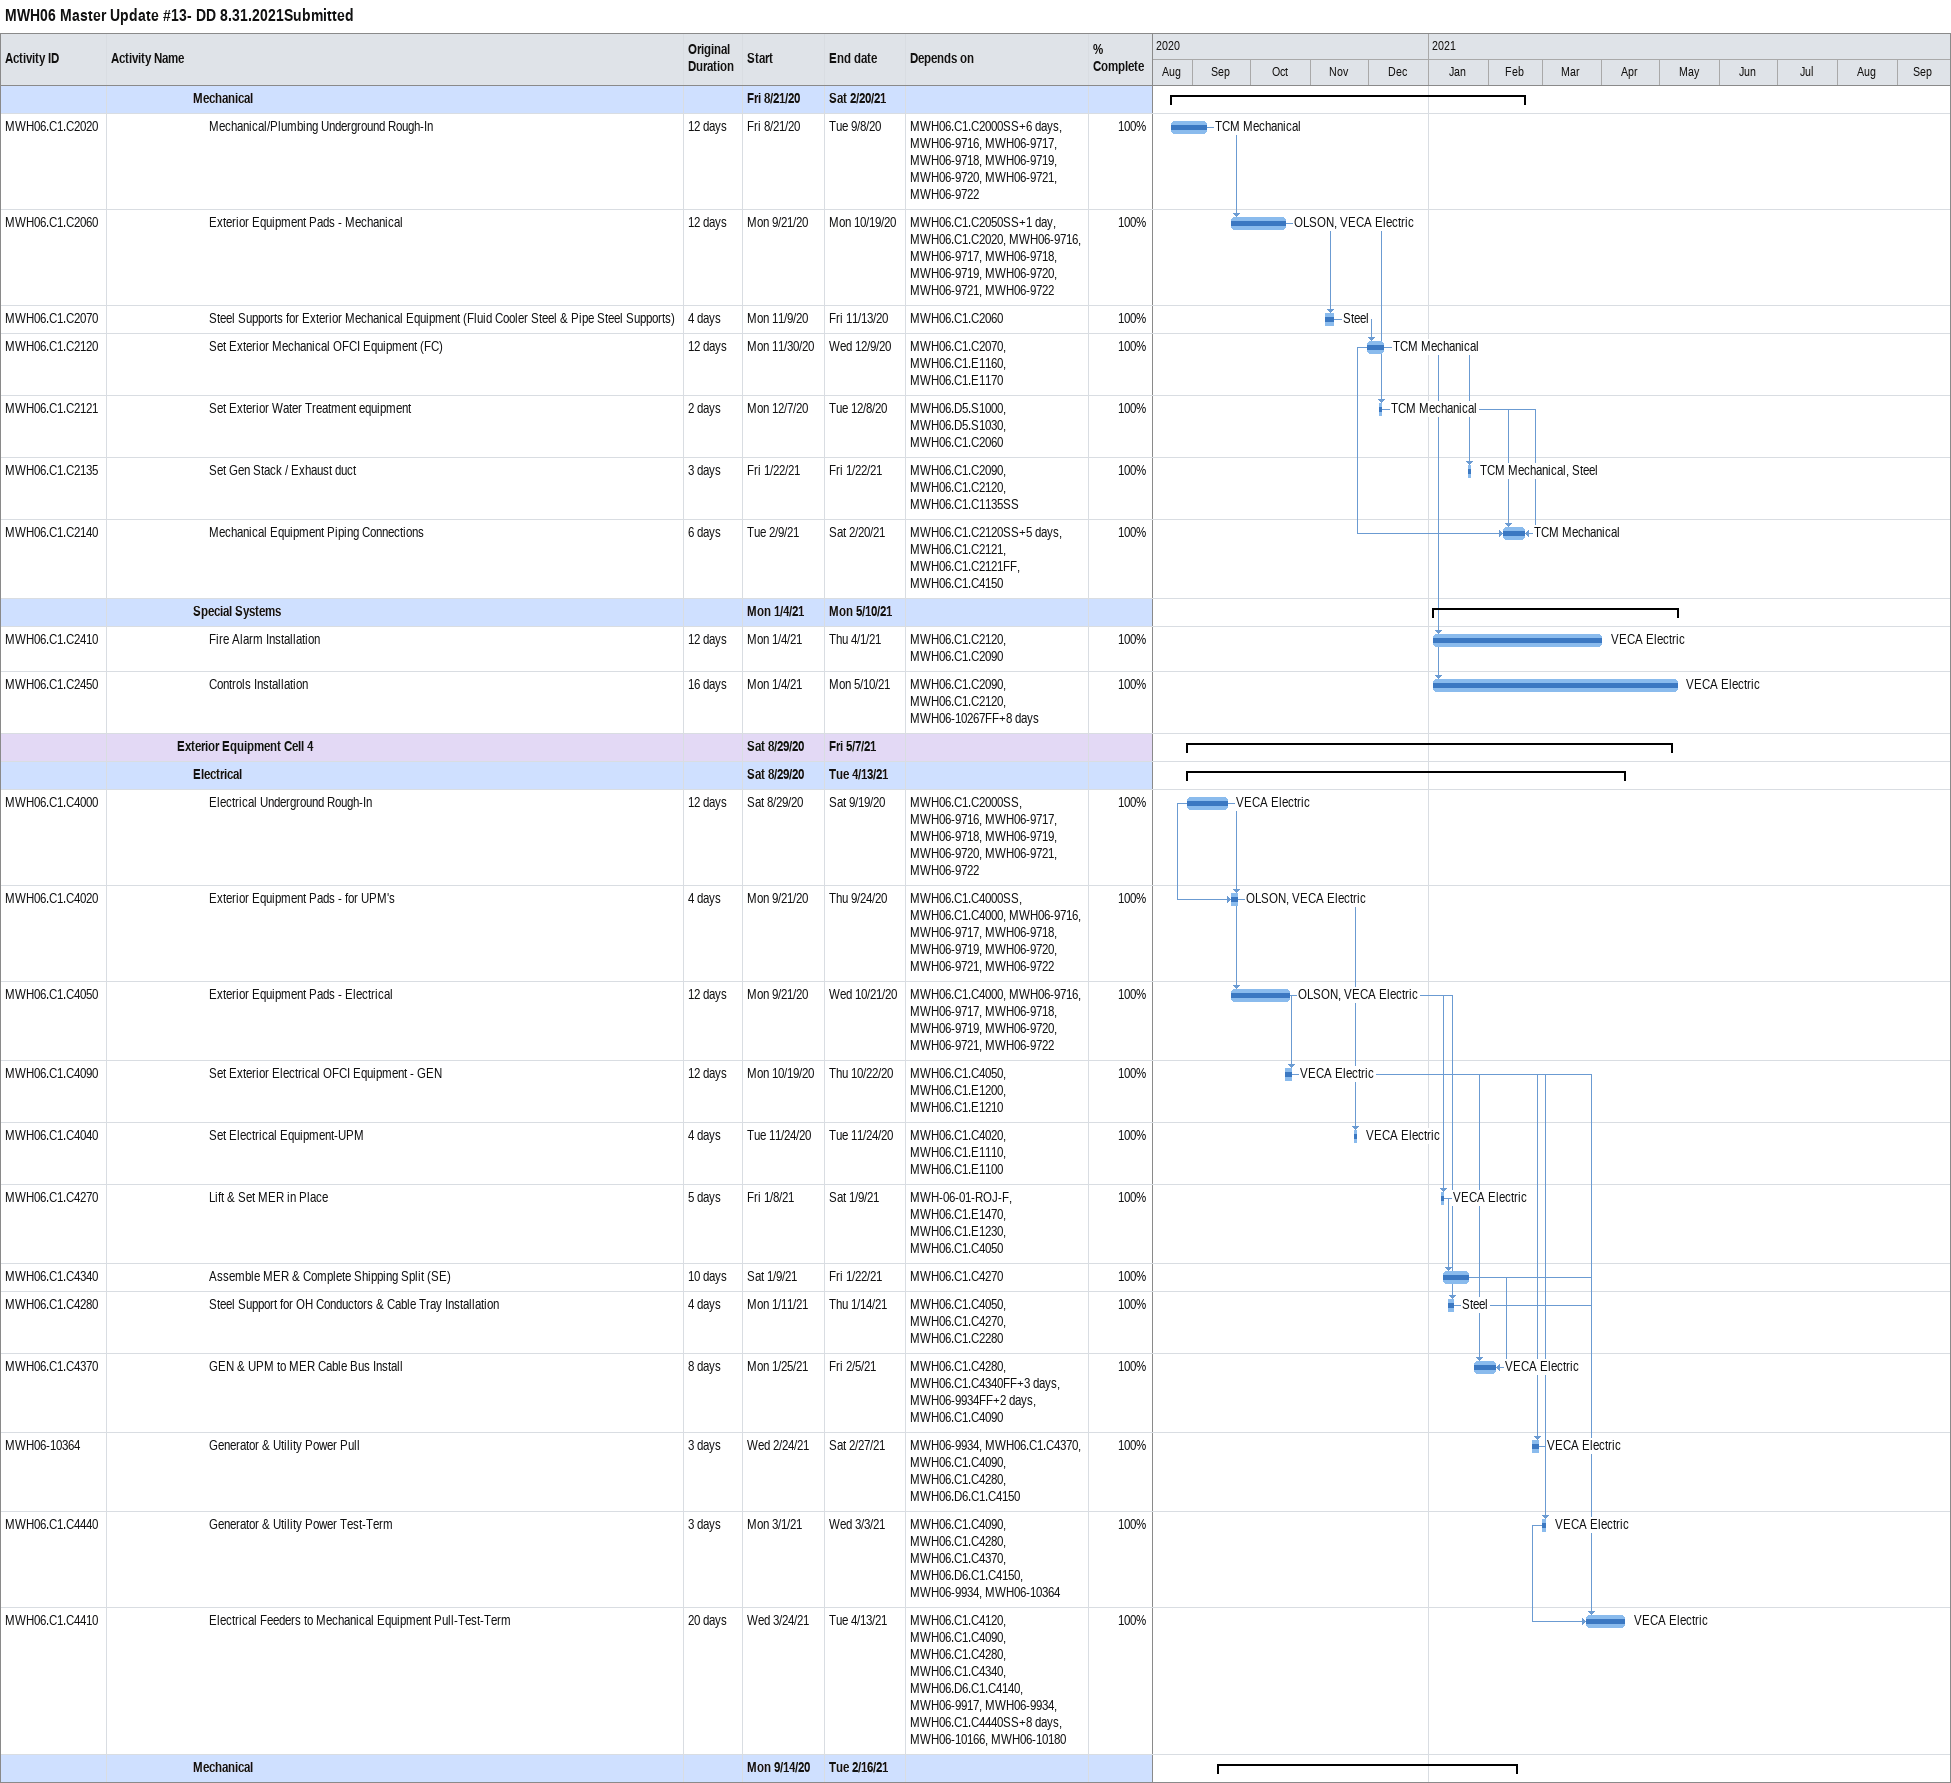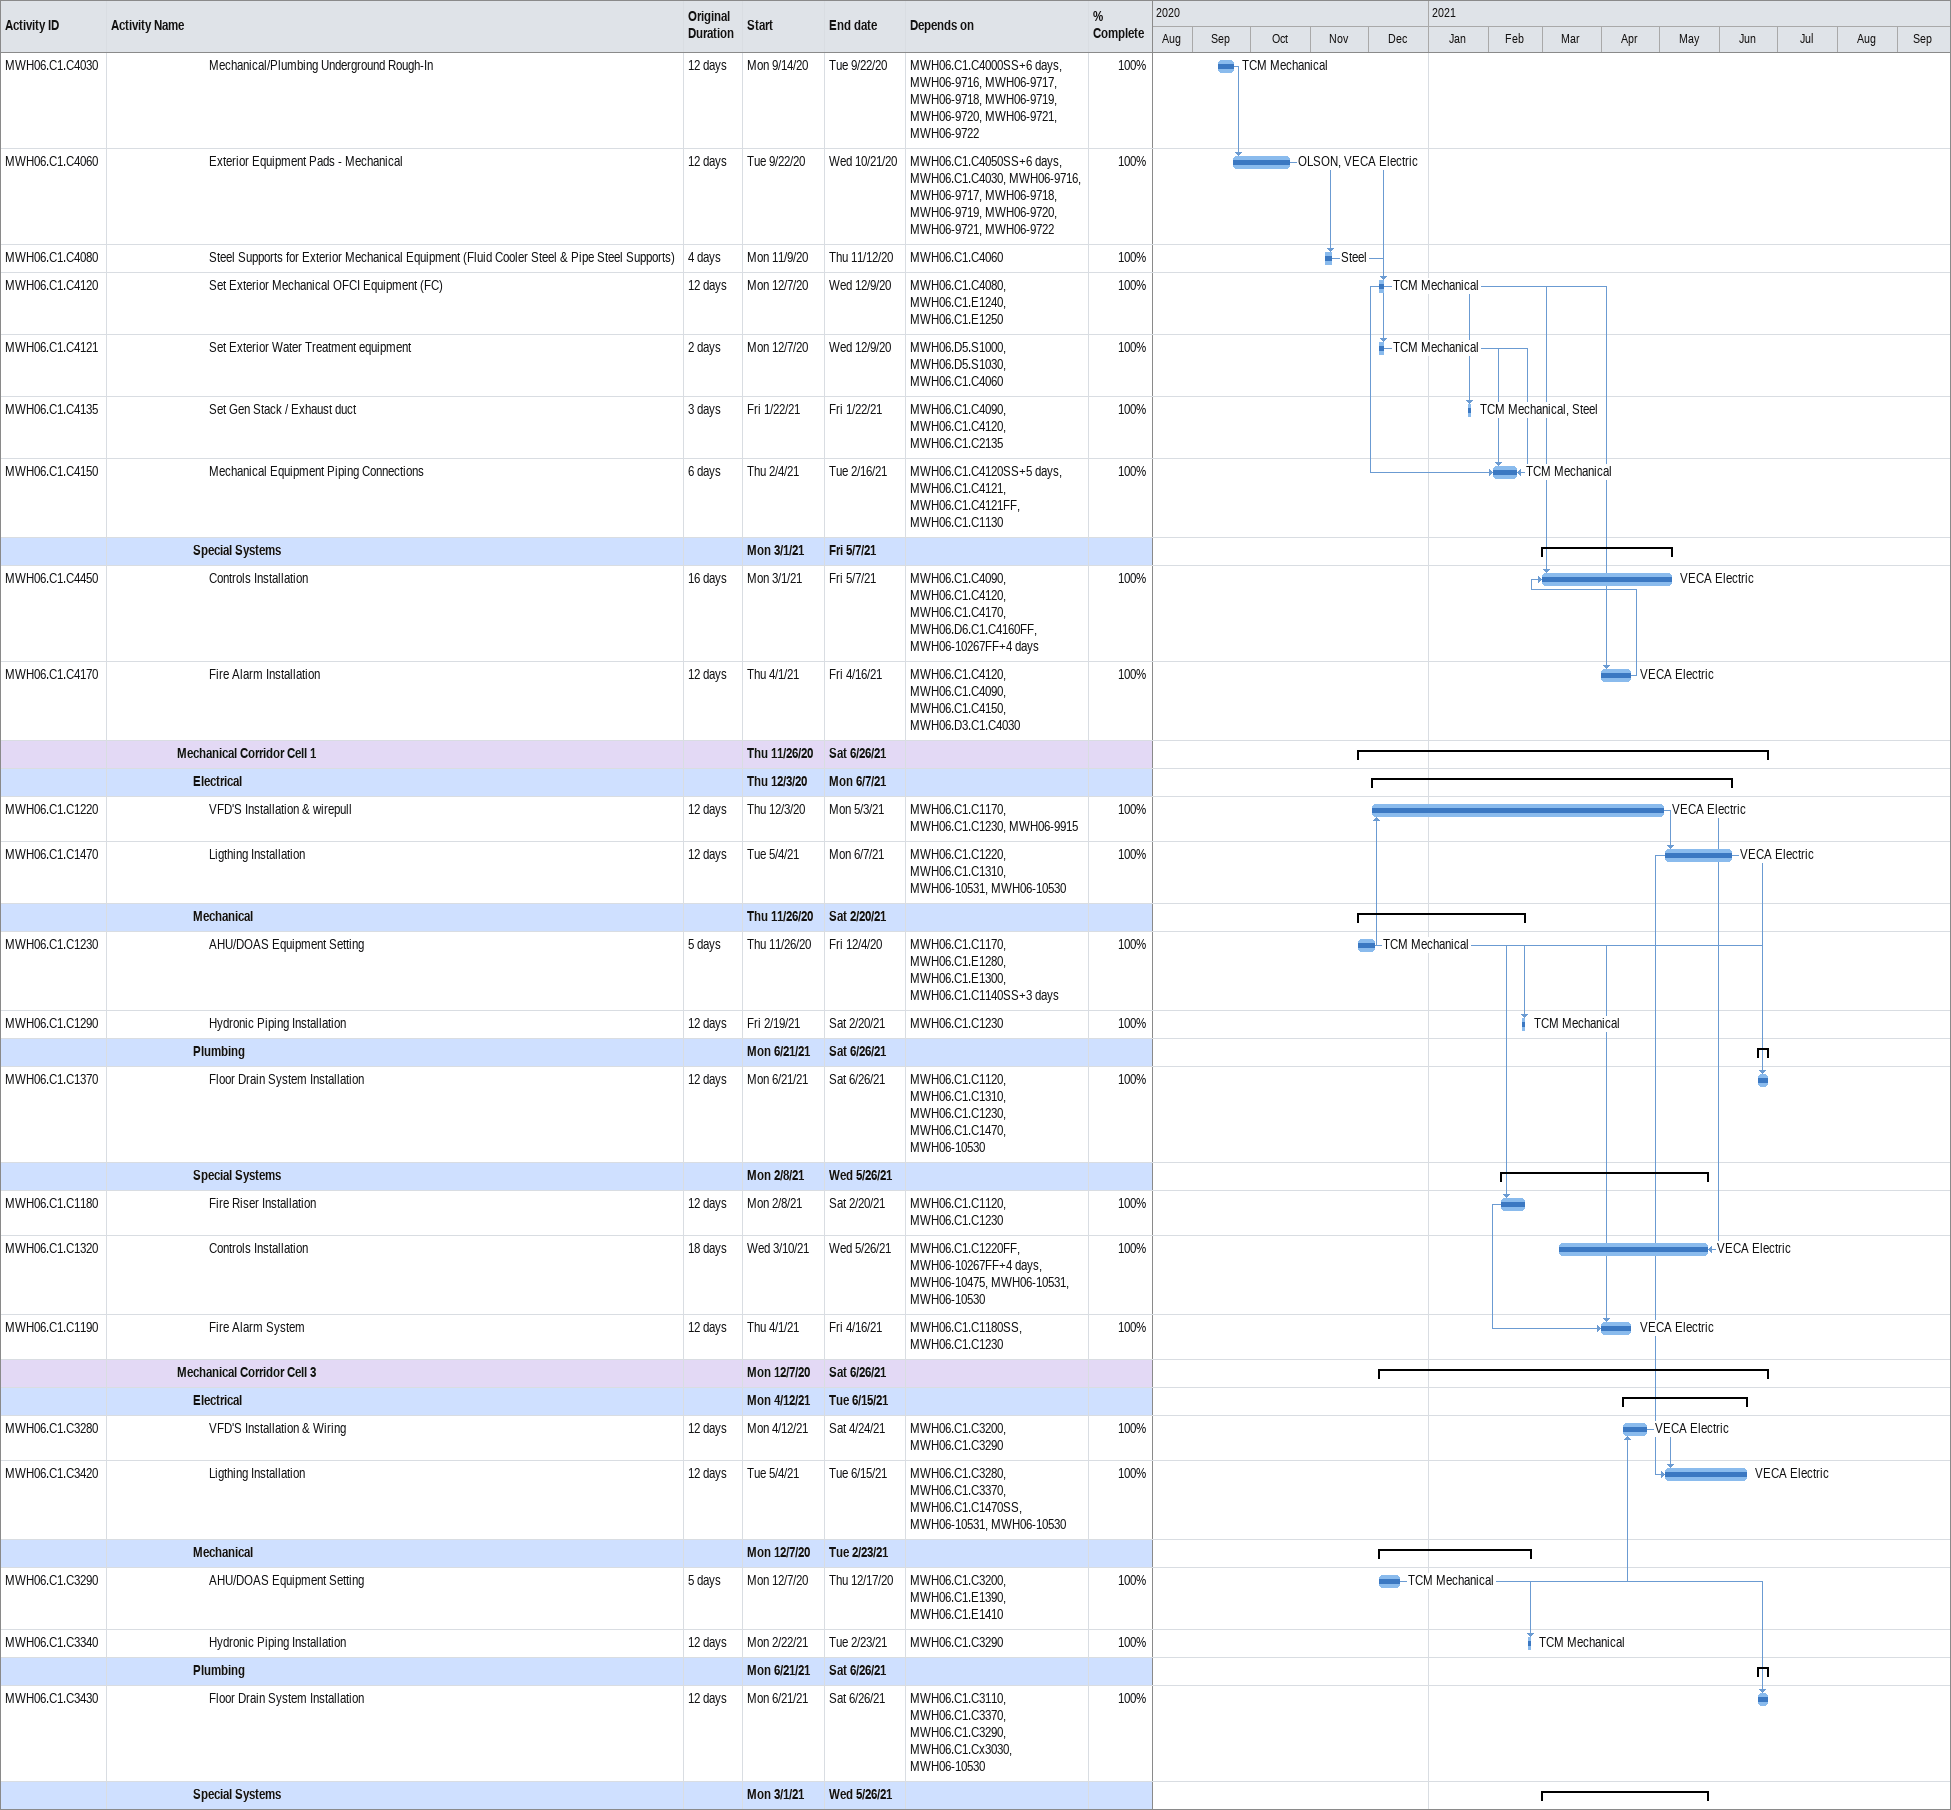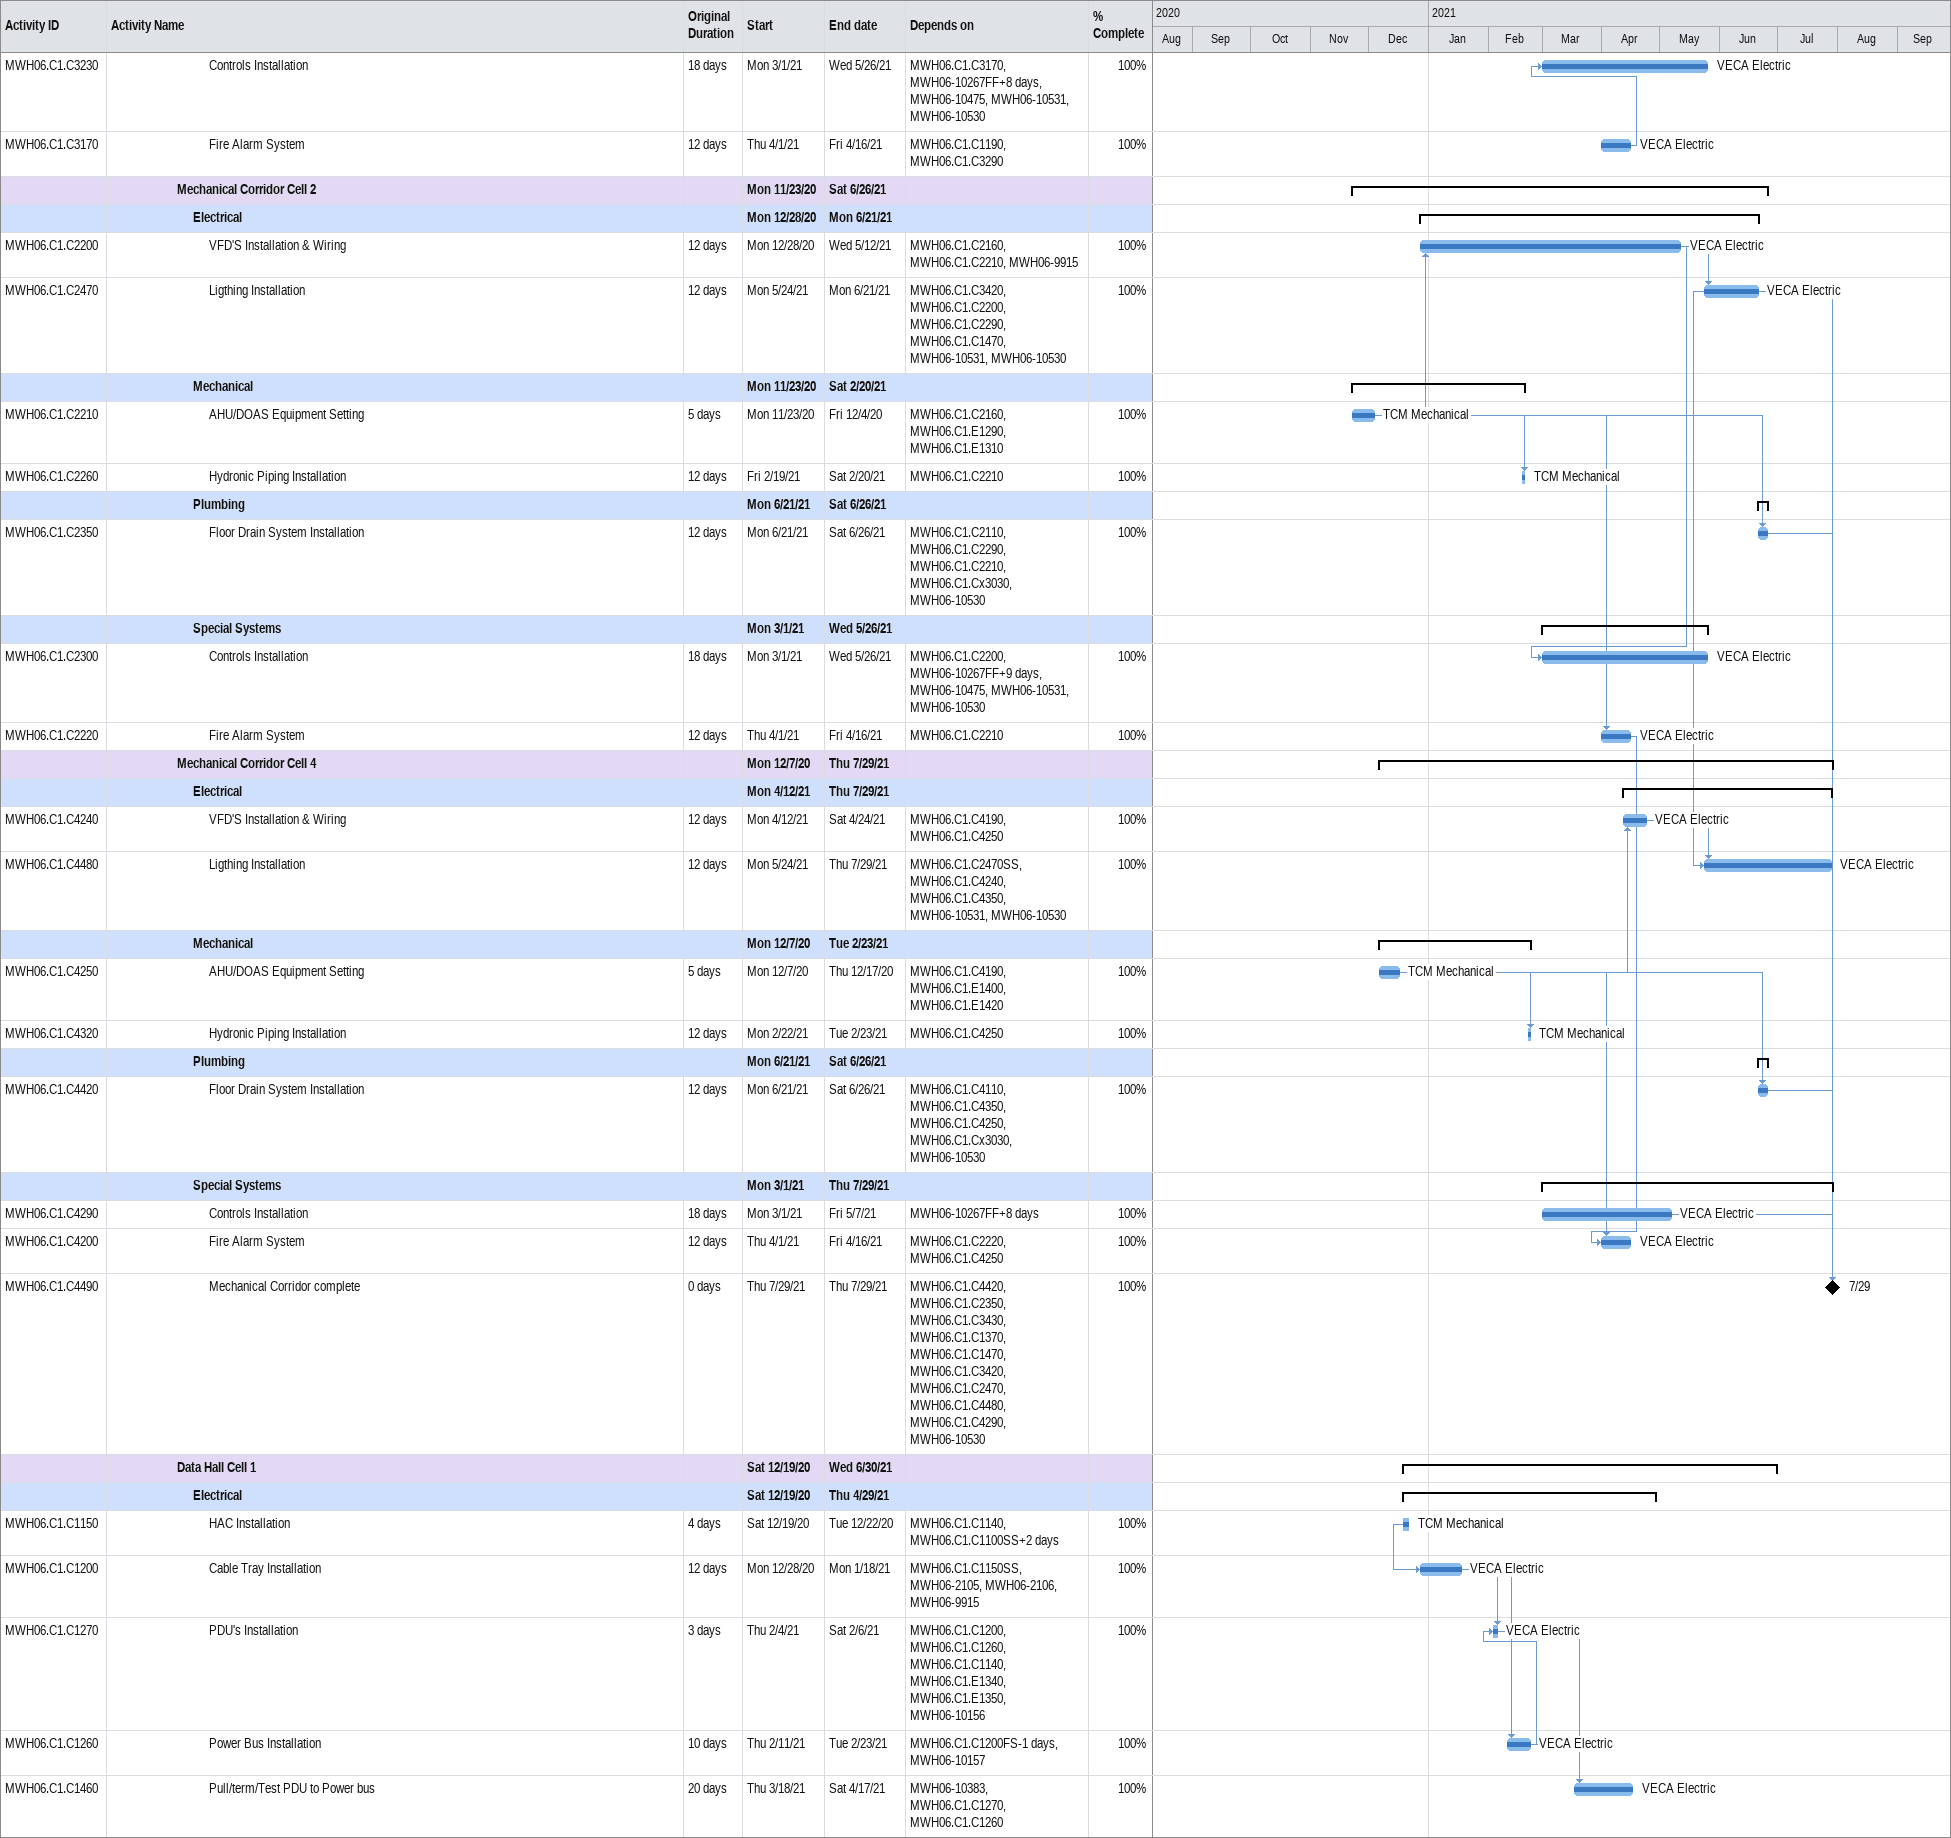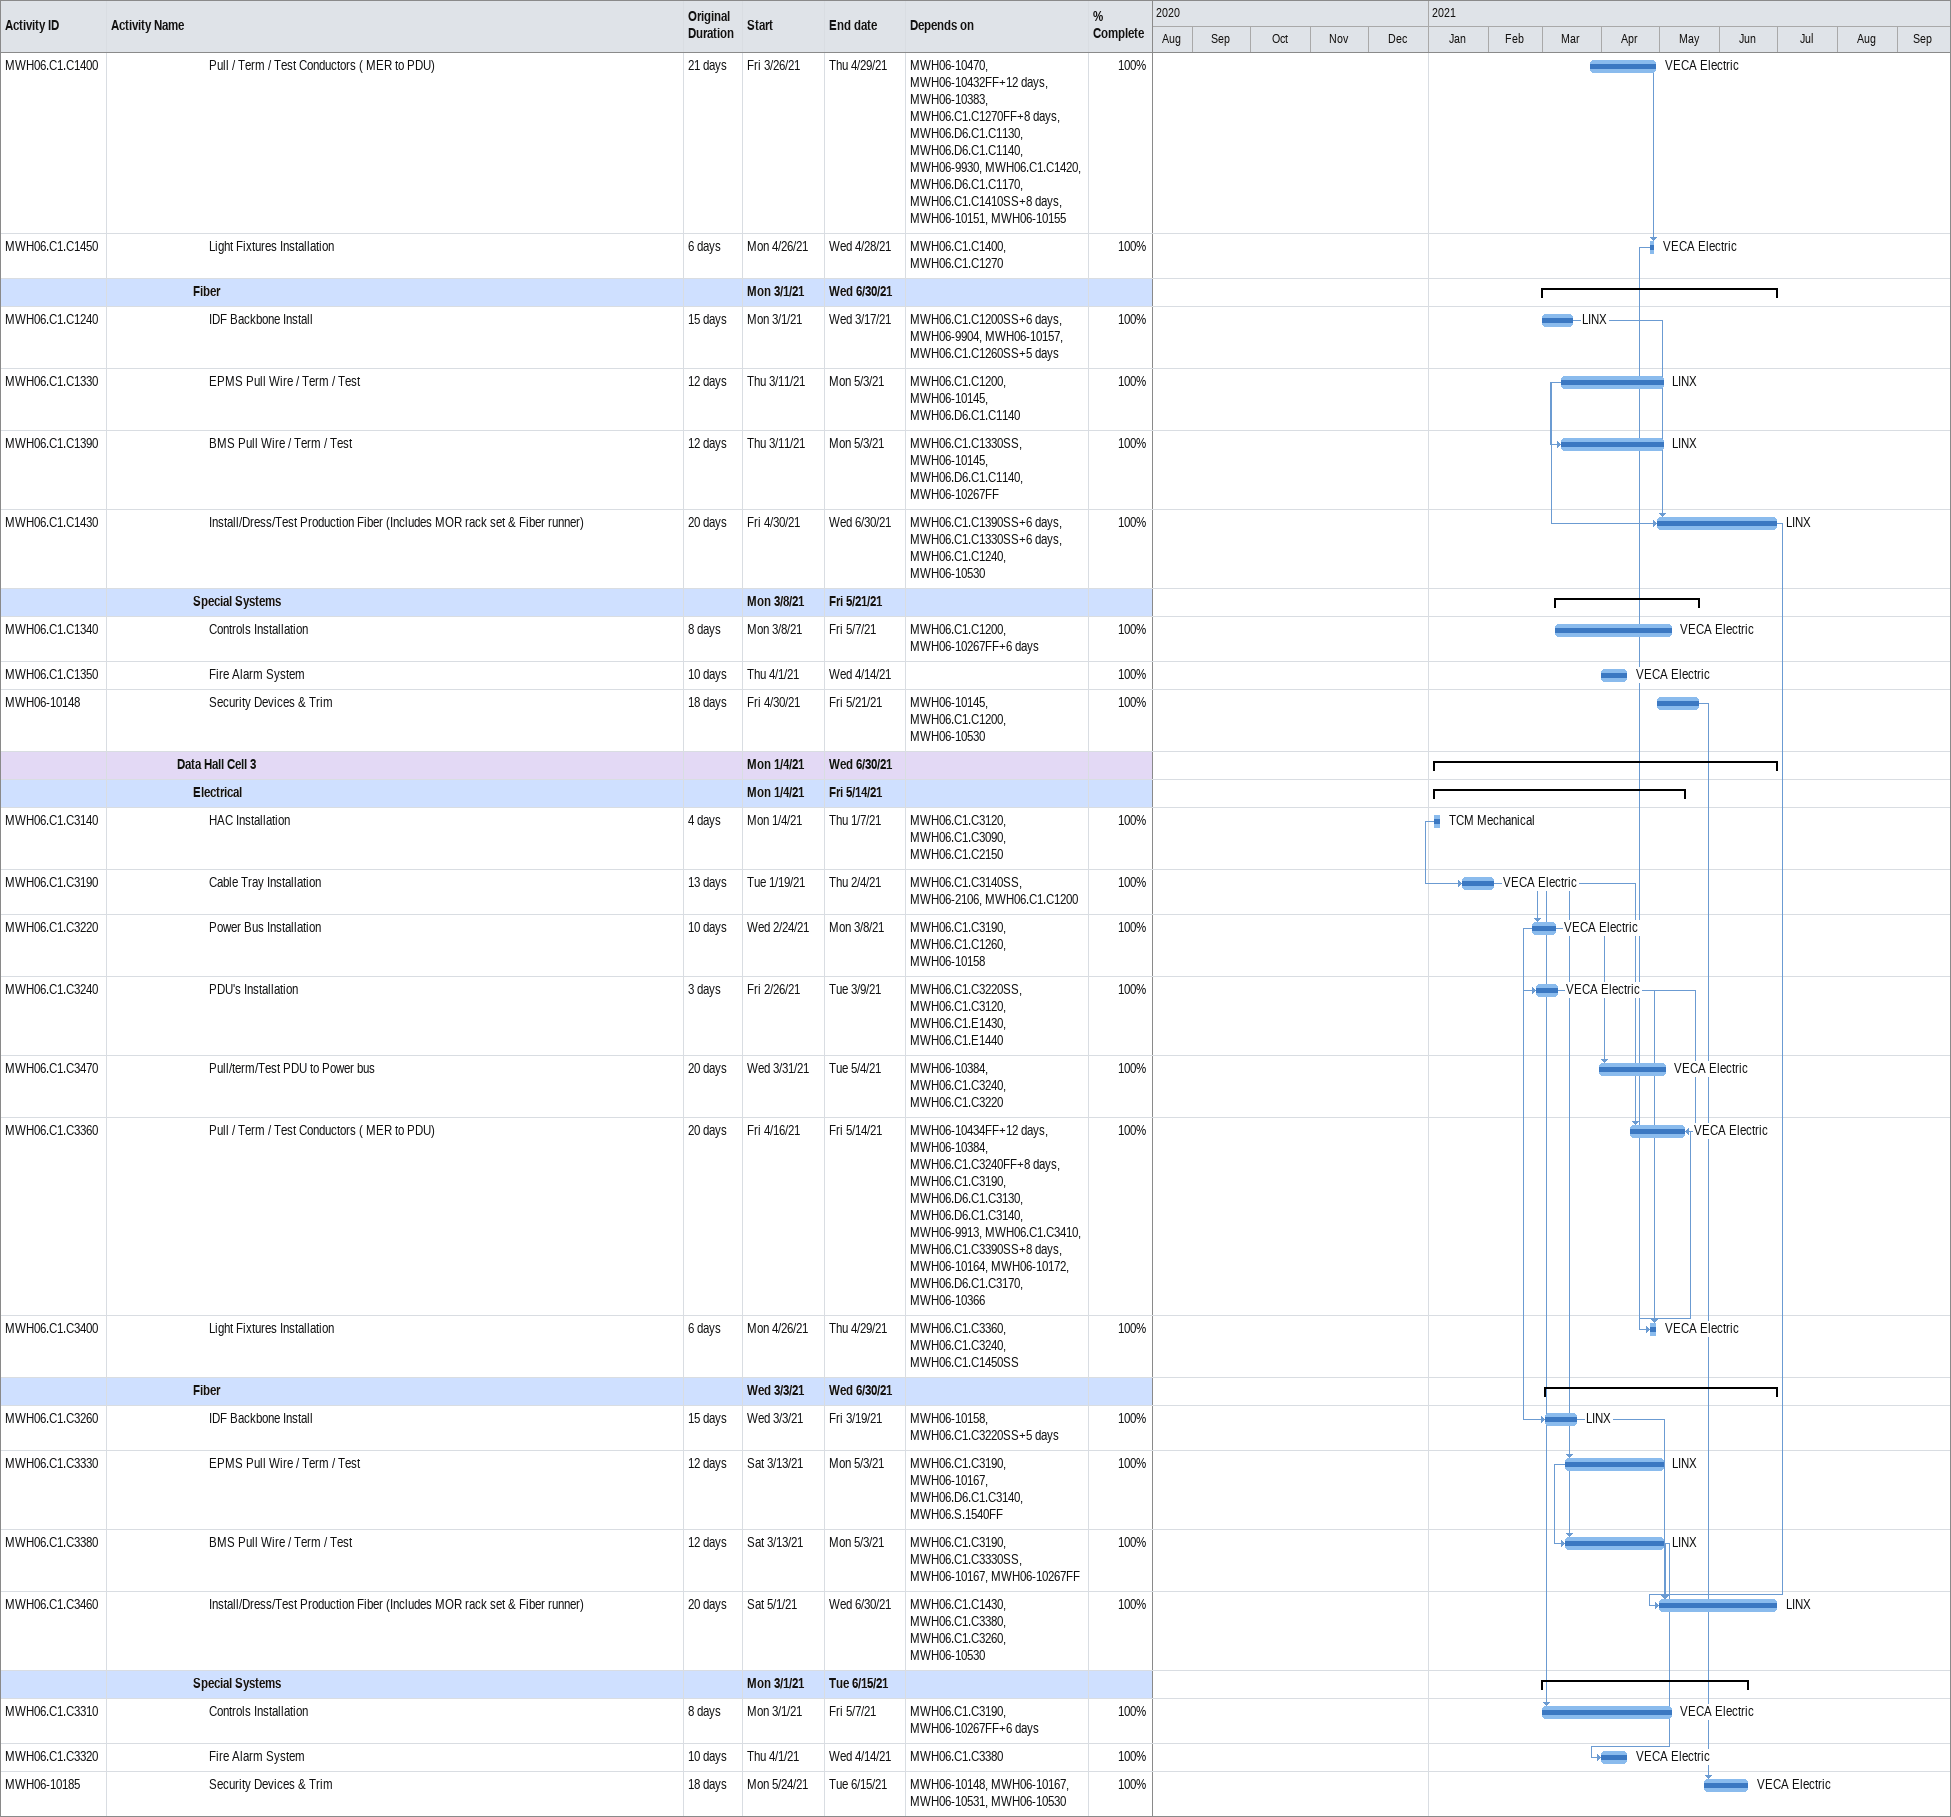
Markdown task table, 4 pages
MWH06 Master Update #13- DD 8.31.2021Submitted

| ID | Level | Task | Original duration | Start | Finish | Predecessors | Resources | % complete |
|---|---|---|---|---|---|---|---|---|
|  | 6 | **Mechanical** |  | 2020-08-21 | 2021-02-20 |  |  |  |
| MWH06.C1.C2020 | 7 | Mechanical/Plumbing Underground Rough-In | 12d | 2020-08-21 | 2020-09-08 | MWH06.C1.C2000SS+6d, MWH06-9716, MWH06-9717, MWH06-9718, MWH06-9719, MWH06-9720, MWH06-9721, MWH06-9722 | TCM Mechanical | 100 |
| MWH06.C1.C2060 | 7 | Exterior Equipment Pads - Mechanical | 12d | 2020-09-21 | 2020-10-19 | MWH06.C1.C2050SS+1d, MWH06.C1.C2020, MWH06-9716, MWH06-9717, MWH06-9718, MWH06-9719, MWH06-9720, MWH06-9721, MWH06-9722 | OLSON, VECA Electric | 100 |
| MWH06.C1.C2070 | 7 | Steel Supports for Exterior Mechanical Equipment (Fluid Cooler Steel & Pipe Steel Supports) | 4d | 2020-11-09 | 2020-11-13 | MWH06.C1.C2060 | Steel | 100 |
| MWH06.C1.C2120 | 7 | Set Exterior Mechanical OFCI Equipment (FC) | 12d | 2020-11-30 | 2020-12-09 | MWH06.C1.C2070, MWH06.C1.E1160, MWH06.C1.E1170 | TCM Mechanical | 100 |
| MWH06.C1.C2121 | 7 | Set Exterior Water Treatment equipment | 2d | 2020-12-07 | 2020-12-08 | MWH06.D5.S1000, MWH06.D5.S1030, MWH06.C1.C2060 | TCM Mechanical | 100 |
| MWH06.C1.C2135 | 7 | Set Gen Stack / Exhaust duct | 3d | 2021-01-22 | 2021-01-22 | MWH06.C1.C2090, MWH06.C1.C2120, MWH06.C1.C1135SS | TCM Mechanical, Steel | 100 |
| MWH06.C1.C2140 | 7 | Mechanical Equipment Piping Connections | 6d | 2021-02-09 | 2021-02-20 | MWH06.C1.C2120SS+5d, MWH06.C1.C2121, MWH06.C1.C2121FF, MWH06.C1.C4150 | TCM Mechanical | 100 |
|  | 6 | **Special Systems** |  | 2021-01-04 | 2021-05-10 |  |  |  |
| MWH06.C1.C2410 | 7 | Fire Alarm Installation | 12d | 2021-01-04 | 2021-04-01 | MWH06.C1.C2120, MWH06.C1.C2090 | VECA Electric | 100 |
| MWH06.C1.C2450 | 7 | Controls Installation | 16d | 2021-01-04 | 2021-05-10 | MWH06.C1.C2090, MWH06.C1.C2120, MWH06-10267FF+8d | VECA Electric | 100 |
|  | 5 | **Exterior Equipment Cell 4** |  | 2020-08-29 | 2021-05-07 |  |  |  |
|  | 6 | **Electrical** |  | 2020-08-29 | 2021-04-13 |  |  |  |
| MWH06.C1.C4000 | 7 | Electrical Underground Rough-In | 12d | 2020-08-29 | 2020-09-19 | MWH06.C1.C2000SS, MWH06-9716, MWH06-9717, MWH06-9718, MWH06-9719, MWH06-9720, MWH06-9721, MWH06-9722 | VECA Electric | 100 |
| MWH06.C1.C4020 | 7 | Exterior Equipment Pads - for UPM's | 4d | 2020-09-21 | 2020-09-24 | MWH06.C1.C4000SS, MWH06.C1.C4000, MWH06-9716, MWH06-9717, MWH06-9718, MWH06-9719, MWH06-9720, MWH06-9721, MWH06-9722 | OLSON, VECA Electric | 100 |
| MWH06.C1.C4050 | 7 | Exterior Equipment Pads - Electrical | 12d | 2020-09-21 | 2020-10-21 | MWH06.C1.C4000, MWH06-9716, MWH06-9717, MWH06-9718, MWH06-9719, MWH06-9720, MWH06-9721, MWH06-9722 | OLSON, VECA Electric | 100 |
| MWH06.C1.C4090 | 7 | Set Exterior Electrical OFCI Equipment - GEN | 12d | 2020-10-19 | 2020-10-22 | MWH06.C1.C4050, MWH06.C1.E1200, MWH06.C1.E1210 | VECA Electric | 100 |
| MWH06.C1.C4040 | 7 | Set Electrical Equipment-UPM | 4d | 2020-11-24 | 2020-11-24 | MWH06.C1.C4020, MWH06.C1.E1110, MWH06.C1.E1100 | VECA Electric | 100 |
| MWH06.C1.C4270 | 7 | Lift & Set MER in Place | 5d | 2021-01-08 | 2021-01-09 | MWH-06-01-ROJ-F, MWH06.C1.E1470, MWH06.C1.E1230, MWH06.C1.C4050 | VECA Electric | 100 |
| MWH06.C1.C4340 | 7 | Assemble MER & Complete Shipping Split (SE) | 10d | 2021-01-09 | 2021-01-22 | MWH06.C1.C4270 |  | 100 |
| MWH06.C1.C4280 | 7 | Steel Support for OH Conductors & Cable Tray Installation | 4d | 2021-01-11 | 2021-01-14 | MWH06.C1.C4050, MWH06.C1.C4270, MWH06.C1.C2280 | Steel | 100 |
| MWH06.C1.C4370 | 7 | GEN & UPM to MER Cable Bus Install | 8d | 2021-01-25 | 2021-02-05 | MWH06.C1.C4280, MWH06.C1.C4340FF+3d, MWH06-9934FF+2d, MWH06.C1.C4090 | VECA Electric | 100 |
| MWH06-10364 | 7 | Generator & Utility Power Pull | 3d | 2021-02-24 | 2021-02-27 | MWH06-9934, MWH06.C1.C4370, MWH06.C1.C4090, MWH06.C1.C4280, MWH06.D6.C1.C4150 | VECA Electric | 100 |
| MWH06.C1.C4440 | 7 | Generator & Utility Power Test-Term | 3d | 2021-03-01 | 2021-03-03 | MWH06.C1.C4090, MWH06.C1.C4280, MWH06.C1.C4370, MWH06.D6.C1.C4150, MWH06-9934, MWH06-10364 | VECA Electric | 100 |
| MWH06.C1.C4410 | 7 | Electrical Feeders to Mechanical Equipment Pull-Test-Term | 20d | 2021-03-24 | 2021-04-13 | MWH06.C1.C4120, MWH06.C1.C4090, MWH06.C1.C4280, MWH06.C1.C4340, MWH06.D6.C1.C4140, MWH06-9917, MWH06-9934, MWH06.C1.C4440SS+8d, MWH06-10166, MWH06-10180 | VECA Electric | 100 |
|  | 6 | **Mechanical** |  | 2020-09-14 | 2021-02-16 |  |  |  |
| MWH06.C1.C4030 | 7 | Mechanical/Plumbing Underground Rough-In | 12d | 2020-09-14 | 2020-09-22 | MWH06.C1.C4000SS+6d, MWH06-9716, MWH06-9717, MWH06-9718, MWH06-9719, MWH06-9720, MWH06-9721, MWH06-9722 | TCM Mechanical | 100 |
| MWH06.C1.C4060 | 7 | Exterior Equipment Pads - Mechanical | 12d | 2020-09-22 | 2020-10-21 | MWH06.C1.C4050SS+6d, MWH06.C1.C4030, MWH06-9716, MWH06-9717, MWH06-9718, MWH06-9719, MWH06-9720, MWH06-9721, MWH06-9722 | OLSON, VECA Electric | 100 |
| MWH06.C1.C4080 | 7 | Steel Supports for Exterior Mechanical Equipment (Fluid Cooler Steel & Pipe Steel Supports) | 4d | 2020-11-09 | 2020-11-12 | MWH06.C1.C4060 | Steel | 100 |
| MWH06.C1.C4120 | 7 | Set Exterior Mechanical OFCI Equipment (FC) | 12d | 2020-12-07 | 2020-12-09 | MWH06.C1.C4080, MWH06.C1.E1240, MWH06.C1.E1250 | TCM Mechanical | 100 |
| MWH06.C1.C4121 | 7 | Set Exterior Water Treatment equipment | 2d | 2020-12-07 | 2020-12-09 | MWH06.D5.S1000, MWH06.D5.S1030, MWH06.C1.C4060 | TCM Mechanical | 100 |
| MWH06.C1.C4135 | 7 | Set Gen Stack / Exhaust duct | 3d | 2021-01-22 | 2021-01-22 | MWH06.C1.C4090, MWH06.C1.C4120, MWH06.C1.C2135 | TCM Mechanical, Steel | 100 |
| MWH06.C1.C4150 | 7 | Mechanical Equipment Piping Connections | 6d | 2021-02-04 | 2021-02-16 | MWH06.C1.C4120SS+5d, MWH06.C1.C4121, MWH06.C1.C4121FF, MWH06.C1.C1130 | TCM Mechanical | 100 |
|  | 6 | **Special Systems** |  | 2021-03-01 | 2021-05-07 |  |  |  |
| MWH06.C1.C4450 | 7 | Controls Installation | 16d | 2021-03-01 | 2021-05-07 | MWH06.C1.C4090, MWH06.C1.C4120, MWH06.C1.C4170, MWH06.D6.C1.C4160FF, MWH06-10267FF+4d | VECA Electric | 100 |
| MWH06.C1.C4170 | 7 | Fire Alarm Installation | 12d | 2021-04-01 | 2021-04-16 | MWH06.C1.C4120, MWH06.C1.C4090, MWH06.C1.C4150, MWH06.D3.C1.C4030 | VECA Electric | 100 |
|  | 5 | **Mechanical Corridor Cell 1** |  | 2020-11-26 | 2021-06-26 |  |  |  |
|  | 6 | **Electrical** |  | 2020-12-03 | 2021-06-07 |  |  |  |
| MWH06.C1.C1220 | 7 | VFD'S Installation & wirepull | 12d | 2020-12-03 | 2021-05-03 | MWH06.C1.C1170, MWH06.C1.C1230, MWH06-9915 | VECA Electric | 100 |
| MWH06.C1.C1470 | 7 | Ligthing Installation | 12d | 2021-05-04 | 2021-06-07 | MWH06.C1.C1220, MWH06.C1.C1310, MWH06-10531, MWH06-10530 | VECA Electric | 100 |
|  | 6 | **Mechanical** |  | 2020-11-26 | 2021-02-20 |  |  |  |
| MWH06.C1.C1230 | 7 | AHU/DOAS Equipment Setting | 5d | 2020-11-26 | 2020-12-04 | MWH06.C1.C1170, MWH06.C1.E1280, MWH06.C1.E1300, MWH06.C1.C1140SS+3d | TCM Mechanical | 100 |
| MWH06.C1.C1290 | 7 | Hydronic Piping Installation | 12d | 2021-02-19 | 2021-02-20 | MWH06.C1.C1230 | TCM Mechanical | 100 |
|  | 6 | **Plumbing** |  | 2021-06-21 | 2021-06-26 |  |  |  |
| MWH06.C1.C1370 | 7 | Floor Drain System Installation | 12d | 2021-06-21 | 2021-06-26 | MWH06.C1.C1120, MWH06.C1.C1310, MWH06.C1.C1230, MWH06.C1.C1470, MWH06-10530 |  | 100 |
|  | 6 | **Special Systems** |  | 2021-02-08 | 2021-05-26 |  |  |  |
| MWH06.C1.C1180 | 7 | Fire Riser Installation | 12d | 2021-02-08 | 2021-02-20 | MWH06.C1.C1120, MWH06.C1.C1230 |  | 100 |
| MWH06.C1.C1320 | 7 | Controls Installation | 18d | 2021-03-10 | 2021-05-26 | MWH06.C1.C1220FF, MWH06-10267FF+4d, MWH06-10475, MWH06-10531, MWH06-10530 | VECA Electric | 100 |
| MWH06.C1.C1190 | 7 | Fire Alarm System | 12d | 2021-04-01 | 2021-04-16 | MWH06.C1.C1180SS, MWH06.C1.C1230 | VECA Electric | 100 |
|  | 5 | **Mechanical Corridor Cell 3** |  | 2020-12-07 | 2021-06-26 |  |  |  |
|  | 6 | **Electrical** |  | 2021-04-12 | 2021-06-15 |  |  |  |
| MWH06.C1.C3280 | 7 | VFD'S Installation & Wiring | 12d | 2021-04-12 | 2021-04-24 | MWH06.C1.C3200, MWH06.C1.C3290 | VECA Electric | 100 |
| MWH06.C1.C3420 | 7 | Ligthing Installation | 12d | 2021-05-04 | 2021-06-15 | MWH06.C1.C3280, MWH06.C1.C3370, MWH06.C1.C1470SS, MWH06-10531, MWH06-10530 | VECA Electric | 100 |
|  | 6 | **Mechanical** |  | 2020-12-07 | 2021-02-23 |  |  |  |
| MWH06.C1.C3290 | 7 | AHU/DOAS Equipment Setting | 5d | 2020-12-07 | 2020-12-17 | MWH06.C1.C3200, MWH06.C1.E1390, MWH06.C1.E1410 | TCM Mechanical | 100 |
| MWH06.C1.C3340 | 7 | Hydronic Piping Installation | 12d | 2021-02-22 | 2021-02-23 | MWH06.C1.C3290 | TCM Mechanical | 100 |
|  | 6 | **Plumbing** |  | 2021-06-21 | 2021-06-26 |  |  |  |
| MWH06.C1.C3430 | 7 | Floor Drain System Installation | 12d | 2021-06-21 | 2021-06-26 | MWH06.C1.C3110, MWH06.C1.C3370, MWH06.C1.C3290, MWH06.C1.Cx3030, MWH06-10530 |  | 100 |
|  | 6 | **Special Systems** |  | 2021-03-01 | 2021-05-26 |  |  |  |
| MWH06.C1.C3230 | 7 | Controls Installation | 18d | 2021-03-01 | 2021-05-26 | MWH06.C1.C3170, MWH06-10267FF+8d, MWH06-10475, MWH06-10531, MWH06-10530 | VECA Electric | 100 |
| MWH06.C1.C3170 | 7 | Fire Alarm System | 12d | 2021-04-01 | 2021-04-16 | MWH06.C1.C1190, MWH06.C1.C3290 | VECA Electric | 100 |
|  | 5 | **Mechanical Corridor Cell 2** |  | 2020-11-23 | 2021-06-26 |  |  |  |
|  | 6 | **Electrical** |  | 2020-12-28 | 2021-06-21 |  |  |  |
| MWH06.C1.C2200 | 7 | VFD'S Installation & Wiring | 12d | 2020-12-28 | 2021-05-12 | MWH06.C1.C2160, MWH06.C1.C2210, MWH06-9915 | VECA Electric | 100 |
| MWH06.C1.C2470 | 7 | Ligthing Installation | 12d | 2021-05-24 | 2021-06-21 | MWH06.C1.C3420, MWH06.C1.C2200, MWH06.C1.C2290, MWH06.C1.C1470, MWH06-10531, MWH06-10530 | VECA Electric | 100 |
|  | 6 | **Mechanical** |  | 2020-11-23 | 2021-02-20 |  |  |  |
| MWH06.C1.C2210 | 7 | AHU/DOAS Equipment Setting | 5d | 2020-11-23 | 2020-12-04 | MWH06.C1.C2160, MWH06.C1.E1290, MWH06.C1.E1310 | TCM Mechanical | 100 |
| MWH06.C1.C2260 | 7 | Hydronic Piping Installation | 12d | 2021-02-19 | 2021-02-20 | MWH06.C1.C2210 | TCM Mechanical | 100 |
|  | 6 | **Plumbing** |  | 2021-06-21 | 2021-06-26 |  |  |  |
| MWH06.C1.C2350 | 7 | Floor Drain System Installation | 12d | 2021-06-21 | 2021-06-26 | MWH06.C1.C2110, MWH06.C1.C2290, MWH06.C1.C2210, MWH06.C1.Cx3030, MWH06-10530 |  | 100 |
|  | 6 | **Special Systems** |  | 2021-03-01 | 2021-05-26 |  |  |  |
| MWH06.C1.C2300 | 7 | Controls Installation | 18d | 2021-03-01 | 2021-05-26 | MWH06.C1.C2200, MWH06-10267FF+9d, MWH06-10475, MWH06-10531, MWH06-10530 | VECA Electric | 100 |
| MWH06.C1.C2220 | 7 | Fire Alarm System | 12d | 2021-04-01 | 2021-04-16 | MWH06.C1.C2210 | VECA Electric | 100 |
|  | 5 | **Mechanical Corridor Cell 4** |  | 2020-12-07 | 2021-07-29 |  |  |  |
|  | 6 | **Electrical** |  | 2021-04-12 | 2021-07-29 |  |  |  |
| MWH06.C1.C4240 | 7 | VFD'S Installation & Wiring | 12d | 2021-04-12 | 2021-04-24 | MWH06.C1.C4190, MWH06.C1.C4250 | VECA Electric | 100 |
| MWH06.C1.C4480 | 7 | Ligthing Installation | 12d | 2021-05-24 | 2021-07-29 | MWH06.C1.C2470SS, MWH06.C1.C4240, MWH06.C1.C4350, MWH06-10531, MWH06-10530 | VECA Electric | 100 |
|  | 6 | **Mechanical** |  | 2020-12-07 | 2021-02-23 |  |  |  |
| MWH06.C1.C4250 | 7 | AHU/DOAS Equipment Setting | 5d | 2020-12-07 | 2020-12-17 | MWH06.C1.C4190, MWH06.C1.E1400, MWH06.C1.E1420 | TCM Mechanical | 100 |
| MWH06.C1.C4320 | 7 | Hydronic Piping Installation | 12d | 2021-02-22 | 2021-02-23 | MWH06.C1.C4250 | TCM Mechanical | 100 |
|  | 6 | **Plumbing** |  | 2021-06-21 | 2021-06-26 |  |  |  |
| MWH06.C1.C4420 | 7 | Floor Drain System Installation | 12d | 2021-06-21 | 2021-06-26 | MWH06.C1.C4110, MWH06.C1.C4350, MWH06.C1.C4250, MWH06.C1.Cx3030, MWH06-10530 |  | 100 |
|  | 6 | **Special Systems** |  | 2021-03-01 | 2021-07-29 |  |  |  |
| MWH06.C1.C4290 | 7 | Controls Installation | 18d | 2021-03-01 | 2021-05-07 | MWH06-10267FF+8d | VECA Electric | 100 |
| MWH06.C1.C4200 | 7 | Fire Alarm System | 12d | 2021-04-01 | 2021-04-16 | MWH06.C1.C2220, MWH06.C1.C4250 | VECA Electric | 100 |
| MWH06.C1.C4490 | 7 | Mechanical Corridor complete | 0d | 2021-07-29 | 2021-07-29 | MWH06.C1.C4420, MWH06.C1.C2350, MWH06.C1.C3430, MWH06.C1.C1370, MWH06.C1.C1470, MWH06.C1.C3420, MWH06.C1.C2470, MWH06.C1.C4480, MWH06.C1.C4290, MWH06-10530 |  | 100 |
|  | 5 | **Data Hall Cell 1** |  | 2020-12-19 | 2021-06-30 |  |  |  |
|  | 6 | **Electrical** |  | 2020-12-19 | 2021-04-29 |  |  |  |
| MWH06.C1.C1150 | 7 | HAC Installation | 4d | 2020-12-19 | 2020-12-22 | MWH06.C1.C1140, MWH06.C1.C1100SS+2d | TCM Mechanical | 100 |
| MWH06.C1.C1200 | 7 | Cable Tray Installation | 12d | 2020-12-28 | 2021-01-18 | MWH06.C1.C1150SS, MWH06-2105, MWH06-2106, MWH06-9915 | VECA Electric | 100 |
| MWH06.C1.C1270 | 7 | PDU's Installation | 3d | 2021-02-04 | 2021-02-06 | MWH06.C1.C1200, MWH06.C1.C1260, MWH06.C1.C1140, MWH06.C1.E1340, MWH06.C1.E1350, MWH06-10156 | VECA Electric | 100 |
| MWH06.C1.C1260 | 7 | Power Bus Installation | 10d | 2021-02-11 | 2021-02-23 | MWH06.C1.C1200FS-1d, MWH06-10157 | VECA Electric | 100 |
| MWH06.C1.C1460 | 7 | Pull/term/Test PDU to Power bus | 20d | 2021-03-18 | 2021-04-17 | MWH06-10383, MWH06.C1.C1270, MWH06.C1.C1260 | VECA Electric | 100 |
| MWH06.C1.C1400 | 7 | Pull / Term / Test Conductors ( MER to PDU) | 21d | 2021-03-26 | 2021-04-29 | MWH06-10470, MWH06-10432FF+12d, MWH06-10383, MWH06.C1.C1270FF+8d, MWH06.D6.C1.C1130, MWH06.D6.C1.C1140, MWH06-9930, MWH06.C1.C1420, MWH06.D6.C1.C1170, MWH06.C1.C1410SS+8d, MWH06-10151, MWH06-10155 | VECA Electric | 100 |
| MWH06.C1.C1450 | 7 | Light Fixtures Installation | 6d | 2021-04-26 | 2021-04-28 | MWH06.C1.C1400, MWH06.C1.C1270 | VECA Electric | 100 |
|  | 6 | **Fiber** |  | 2021-03-01 | 2021-06-30 |  |  |  |
| MWH06.C1.C1240 | 7 | IDF Backbone Install | 15d | 2021-03-01 | 2021-03-17 | MWH06.C1.C1200SS+6d, MWH06-9904, MWH06-10157, MWH06.C1.C1260SS+5d | LINX | 100 |
| MWH06.C1.C1330 | 7 | EPMS Pull Wire / Term / Test | 12d | 2021-03-11 | 2021-05-03 | MWH06.C1.C1200, MWH06-10145, MWH06.D6.C1.C1140 | LINX | 100 |
| MWH06.C1.C1390 | 7 | BMS Pull Wire / Term / Test | 12d | 2021-03-11 | 2021-05-03 | MWH06.C1.C1330SS, MWH06-10145, MWH06.D6.C1.C1140, MWH06-10267FF | LINX | 100 |
| MWH06.C1.C1430 | 7 | Install/Dress/Test Production Fiber (Includes MOR rack set & Fiber runner) | 20d | 2021-04-30 | 2021-06-30 | MWH06.C1.C1390SS+6d, MWH06.C1.C1330SS+6d, MWH06.C1.C1240, MWH06-10530 | LINX | 100 |
|  | 6 | **Special Systems** |  | 2021-03-08 | 2021-05-21 |  |  |  |
| MWH06.C1.C1340 | 7 | Controls Installation | 8d | 2021-03-08 | 2021-05-07 | MWH06.C1.C1200, MWH06-10267FF+6d | VECA Electric | 100 |
| MWH06.C1.C1350 | 7 | Fire Alarm System | 10d | 2021-04-01 | 2021-04-14 |  | VECA Electric | 100 |
| MWH06-10148 | 7 | Security Devices & Trim | 18d | 2021-04-30 | 2021-05-21 | MWH06-10145, MWH06.C1.C1200, MWH06-10530 |  | 100 |
|  | 5 | **Data Hall Cell 3** |  | 2021-01-04 | 2021-06-30 |  |  |  |
|  | 6 | **Electrical** |  | 2021-01-04 | 2021-05-14 |  |  |  |
| MWH06.C1.C3140 | 7 | HAC Installation | 4d | 2021-01-04 | 2021-01-07 | MWH06.C1.C3120, MWH06.C1.C3090, MWH06.C1.C2150 | TCM Mechanical | 100 |
| MWH06.C1.C3190 | 7 | Cable Tray Installation | 13d | 2021-01-19 | 2021-02-04 | MWH06.C1.C3140SS, MWH06-2106, MWH06.C1.C1200 | VECA Electric | 100 |
| MWH06.C1.C3220 | 7 | Power Bus Installation | 10d | 2021-02-24 | 2021-03-08 | MWH06.C1.C3190, MWH06.C1.C1260, MWH06-10158 | VECA Electric | 100 |
| MWH06.C1.C3240 | 7 | PDU's Installation | 3d | 2021-02-26 | 2021-03-09 | MWH06.C1.C3220SS, MWH06.C1.C3120, MWH06.C1.E1430, MWH06.C1.E1440 | VECA Electric | 100 |
| MWH06.C1.C3470 | 7 | Pull/term/Test PDU to Power bus | 20d | 2021-03-31 | 2021-05-04 | MWH06-10384, MWH06.C1.C3240, MWH06.C1.C3220 | VECA Electric | 100 |
| MWH06.C1.C3360 | 7 | Pull / Term / Test Conductors ( MER to PDU) | 20d | 2021-04-16 | 2021-05-14 | MWH06-10434FF+12d, MWH06-10384, MWH06.C1.C3240FF+8d, MWH06.C1.C3190, MWH06.D6.C1.C3130, MWH06.D6.C1.C3140, MWH06-9913, MWH06.C1.C3410, MWH06.C1.C3390SS+8d, MWH06-10164, MWH06-10172, MWH06.D6.C1.C3170, MWH06-10366 | VECA Electric | 100 |
| MWH06.C1.C3400 | 7 | Light Fixtures Installation | 6d | 2021-04-26 | 2021-04-29 | MWH06.C1.C3360, MWH06.C1.C3240, MWH06.C1.C1450SS | VECA Electric | 100 |
|  | 6 | **Fiber** |  | 2021-03-03 | 2021-06-30 |  |  |  |
| MWH06.C1.C3260 | 7 | IDF Backbone Install | 15d | 2021-03-03 | 2021-03-19 | MWH06-10158, MWH06.C1.C3220SS+5d | LINX | 100 |
| MWH06.C1.C3330 | 7 | EPMS Pull Wire / Term / Test | 12d | 2021-03-13 | 2021-05-03 | MWH06.C1.C3190, MWH06-10167, MWH06.D6.C1.C3140, MWH06.S.1540FF | LINX | 100 |
| MWH06.C1.C3380 | 7 | BMS Pull Wire / Term / Test | 12d | 2021-03-13 | 2021-05-03 | MWH06.C1.C3190, MWH06.C1.C3330SS, MWH06-10167, MWH06-10267FF | LINX | 100 |
| MWH06.C1.C3460 | 7 | Install/Dress/Test Production Fiber (Includes MOR rack set & Fiber runner) | 20d | 2021-05-01 | 2021-06-30 | MWH06.C1.C1430, MWH06.C1.C3380, MWH06.C1.C3260, MWH06-10530 | LINX | 100 |
|  | 6 | **Special Systems** |  | 2021-03-01 | 2021-06-15 |  |  |  |
| MWH06.C1.C3310 | 7 | Controls Installation | 8d | 2021-03-01 | 2021-05-07 | MWH06.C1.C3190, MWH06-10267FF+6d | VECA Electric | 100 |
| MWH06.C1.C3320 | 7 | Fire Alarm System | 10d | 2021-04-01 | 2021-04-14 | MWH06.C1.C3380 | VECA Electric | 100 |
| MWH06-10185 | 7 | Security Devices & Trim | 18d | 2021-05-24 | 2021-06-15 | MWH06-10148, MWH06-10167, MWH06-10531, MWH06-10530 | VECA Electric | 100 |
